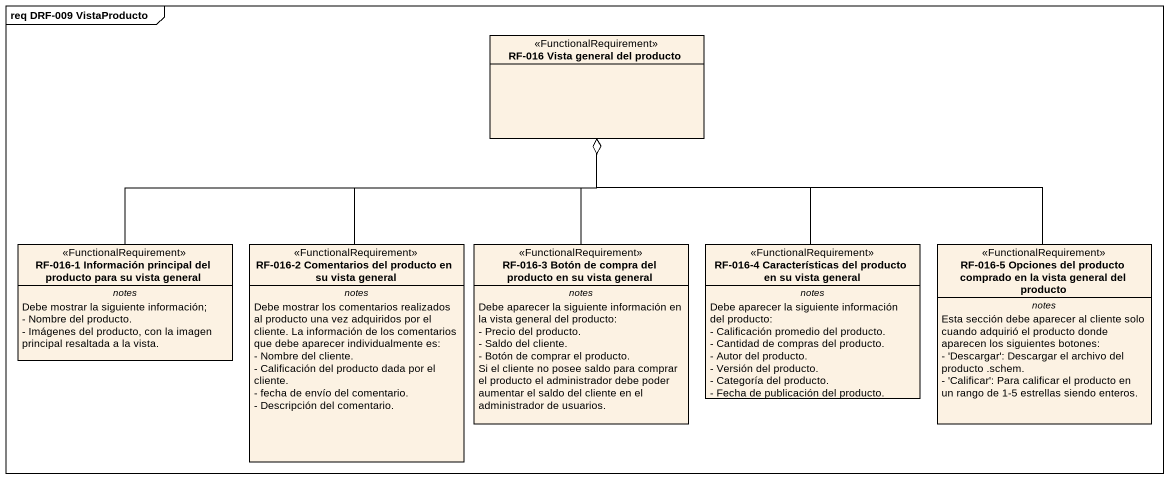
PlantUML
@startuml
mainframe req DRF-009 VistaProducto
hide circle
hide empty members
skinparam classAttributeIconSize 0
class "RF-016 Vista general del producto" as RF_016_Vista_general_del <<FunctionalRequirement>>
class "RF-016-1 Información principal del producto para su vista general" as RF_016_1_Información <<FunctionalRequirement>> {
  -- notes --
  Debe mostrar la siguiente información;
  - Nombre del producto.
  - Imágenes del producto, con la imagen principal resaltada a la vista.
}
class "RF-016-2 Comentarios del producto en su vista general" as RF_016_2_Comentarios_del <<FunctionalRequirement>> {
  -- notes --
  Debe mostrar los comentarios realizados al producto una vez adquiridos por el cliente. La información de los comentarios que debe aparecer individualmente es:
  - Nombre del cliente.
  - Calificación del producto dada por el cliente.
  - fecha de envío del comentario.
  - Descripción del comentario.
}
class "RF-016-3 Botón de compra del producto en su vista general" as RF_016_3_Botón_de_compra <<FunctionalRequirement>> {
  -- notes --
  Debe aparecer la siguiente información en la vista general del producto:
  - Precio del producto.
  - Saldo del cliente.
  - Botón de comprar el producto.
  Si el cliente no posee saldo para comprar el producto el administrador debe poder aumentar el saldo del cliente en el administrador de usuarios.
}
class "RF-016-4 Características del producto en su vista general" as RF_016_4_Características <<FunctionalRequirement>> {
  -- notes --
  Debe aparecer la siguiente información del producto:
  - Calificación promedio del producto.
  - Cantidad de compras del producto.
  - Autor del producto.
  - Versión del producto.
  - Categoría del producto.
  - Fecha de publicación del producto.
}
class "RF-016-5 Opciones del producto comprado en la vista general del producto" as RF_016_5_Opciones_del <<FunctionalRequirement>> {
  -- notes --
  Esta sección debe aparecer al cliente solo cuando adquirió el producto donde aparecen los siguientes botones:
  - 'Descargar': Descargar el archivo del producto .schem.
  - 'Calificar': Para calificar el producto en un rango de 1-5 estrellas siendo enteros.
}
RF_016_1_Información -right-o RF_016_Vista_general_del
RF_016_2_Comentarios_del -up-o RF_016_Vista_general_del
RF_016_3_Botón_de_compra -up-o RF_016_Vista_general_del
RF_016_4_Características -up-o RF_016_Vista_general_del
RF_016_5_Opciones_del -left-o RF_016_Vista_general_del
@enduml
